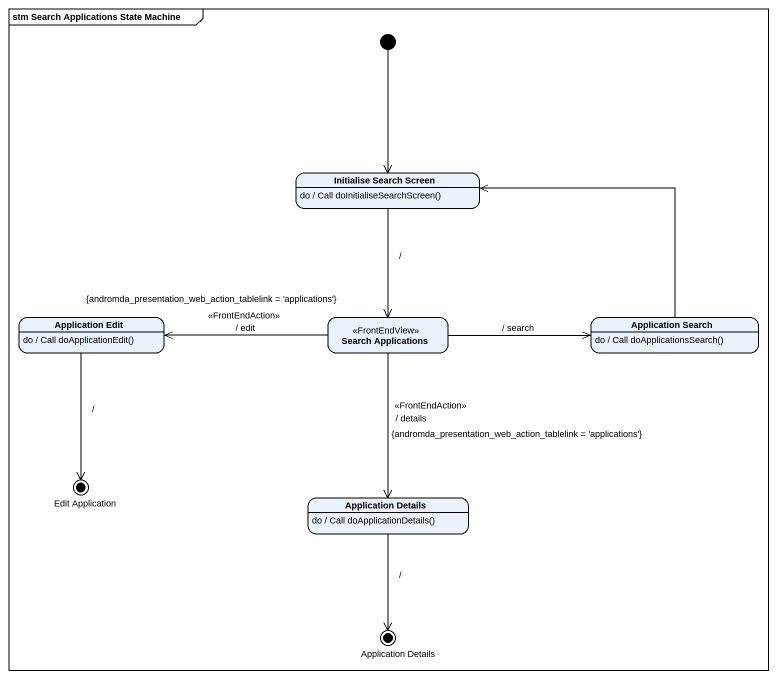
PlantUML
@startuml
mainframe stm Search Applications State Machine
hide empty description
state "Initialise Search Screen" as Initialise_Search_Screen
Initialise_Search_Screen : do / Call doInitialiseSearchScreen()
state "Application Edit" as Application_Edit
Application_Edit : do / Call doApplicationEdit()
state "Search Applications" as Search_Applications <<FrontEndView>>
state "Application Search" as Application_Search
Application_Search : do / Call doApplicationsSearch()
state "Edit Application" as Edit_Application <<end>>
state "Application Details" as Application_Details
Application_Details : do / Call doApplicationDetails()
state "Application Details" as Application_Details_2 <<end>>
[*] --> Initialise_Search_Screen
Initialise_Search_Screen --> Search_Applications : /
Application_Edit --> Edit_Application : /
Search_Applications -left-> Application_Edit : {andromda_presentation_web_action_tablelink = 'applications'}\n<<FrontEndAction>>\n/ edit
Search_Applications -right-> Application_Search : / search
Search_Applications --> Application_Details : <<FrontEndAction>>\n/ details\n{andromda_presentation_web_action_tablelink = 'applications'}
Application_Search -left-> Initialise_Search_Screen
Application_Details --> Application_Details_2 : /
@enduml
